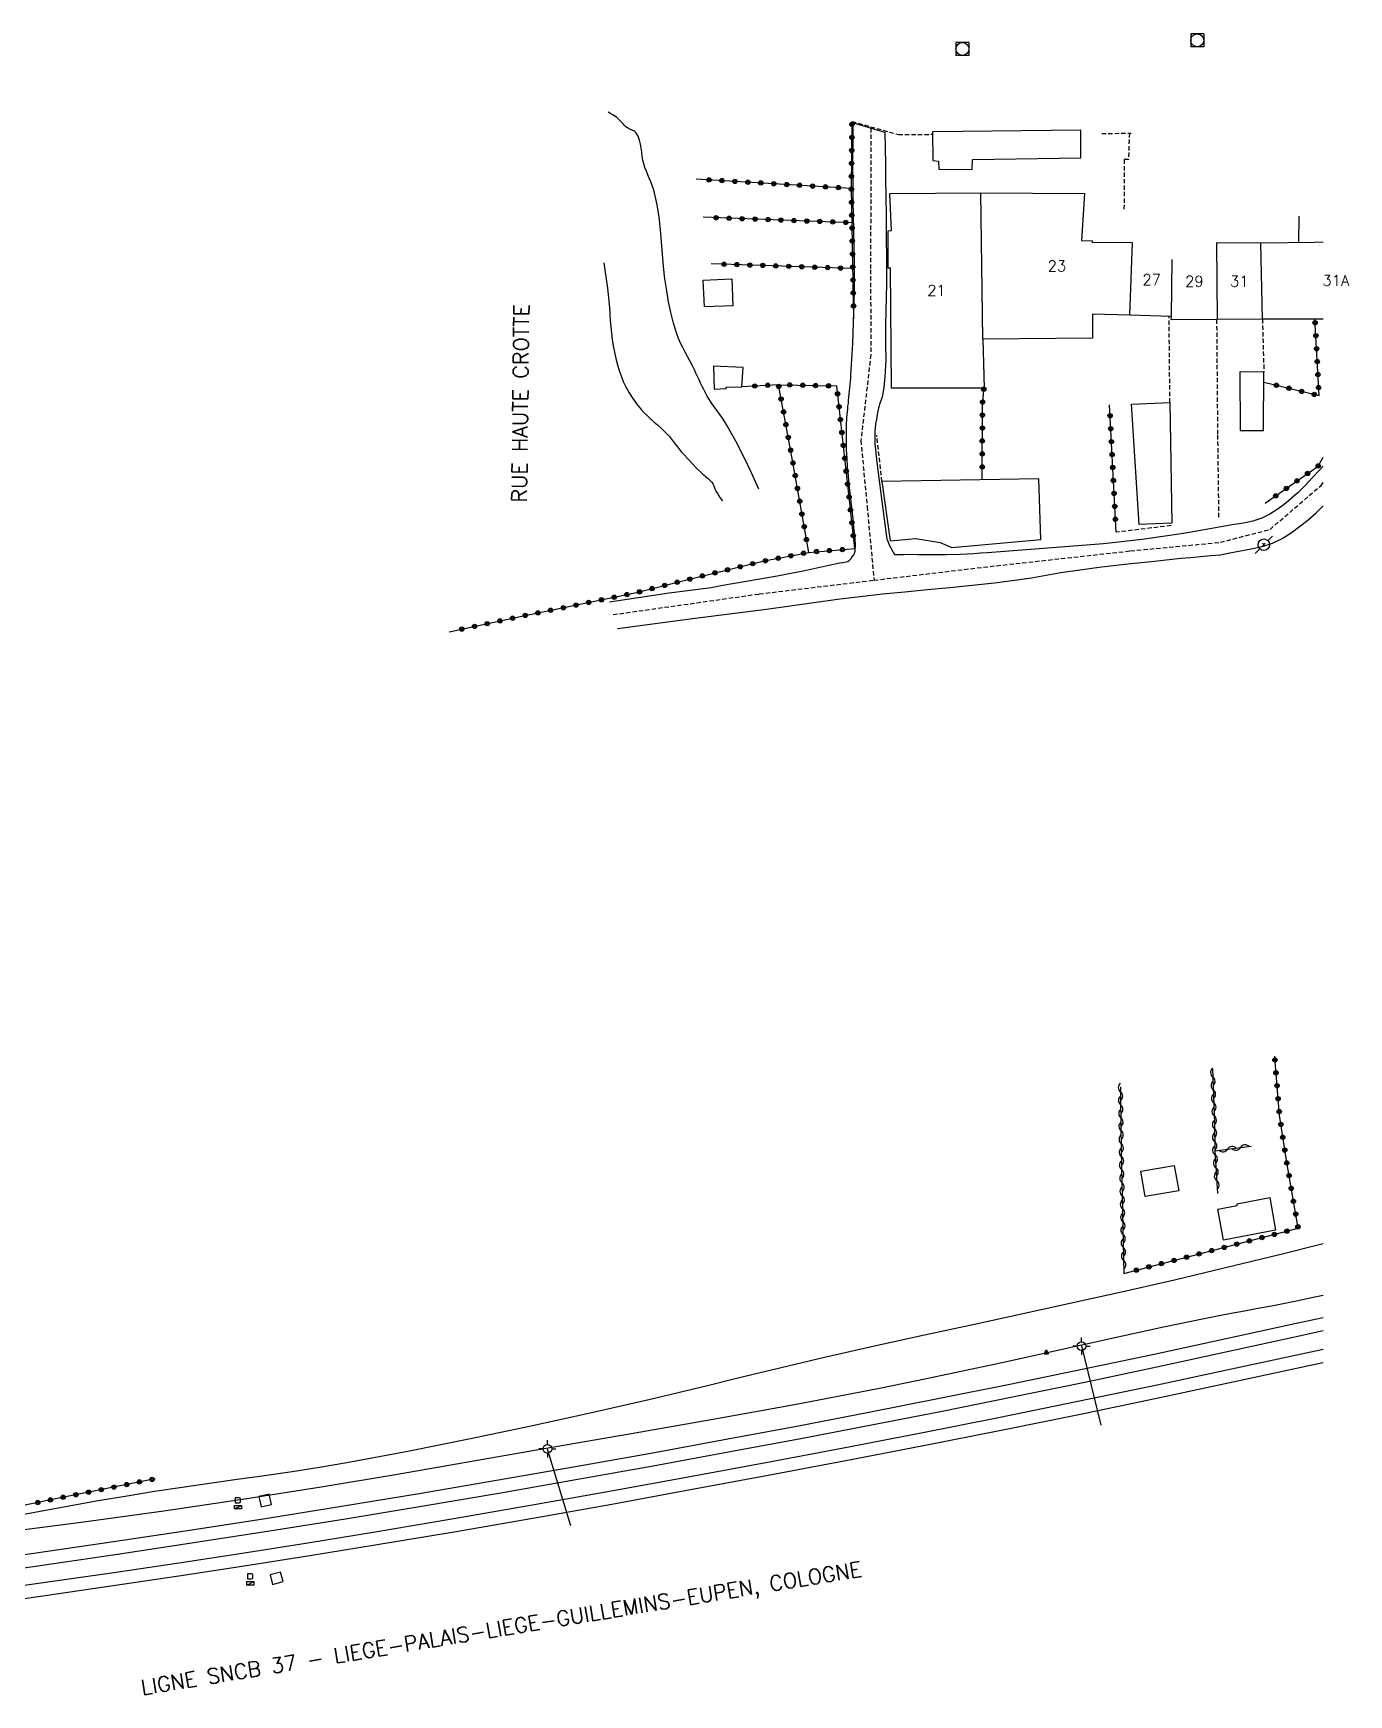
# Model space of a CAD drawing. Header units: millimetres. Extents: x 257000 to 258003, y 144043 to 145001.
# Drawn here: x 257850.8 to 258003, y 144569.5 to 144761.7 of the extents above; entities that cross this region are included whole.
import ezdxf
from ezdxf.enums import TextEntityAlignment as Align

# ---------------------------------------------------------------- set-up
doc = ezdxf.new("R2010")
doc.units = ezdxf.units.MM
doc.linetypes.add('DASHED', pattern=[0.75, 0.5, -0.25])
doc.layers.get('0').update_dxf_attribs({"linetype": 'CONTINUOUS'})
for name, color, linetype in [('W0001', 6, 'DASHED'), ('W0008', 7, 'CONTINUOUS'), ('W0101', 7, 'CONTINUOUS'), ('W0104', 1, 'CONTINUOUS'), ('W0112', 1, 'DASHED'), ('W0211', 2, 'CONTINUOUS'), ('W0214', 2, 'CONTINUOUS'), ('W0310', 3, 'CONTINUOUS'), ('W0323', 7, 'CONTINUOUS'), ('W0420', 7, 'CONTINUOUS'), ('W0438', 7, 'CONTINUOUS'), ('W0473', 7, 'CONTINUOUS'), ('W0610', 7, 'CONTINUOUS'), ('W0611', 7, 'CONTINUOUS'), ('W0700', 7, 'CONTINUOUS'), ('W0850', 7, 'CONTINUOUS'), ('W0989', 7, 'CONTINUOUS'), ('W0991', 7, 'CONTINUOUS'), ('W1102', 7, 'CONTINUOUS')]:
    doc.layers.add(name, color=color, linetype=linetype)
doc.styles.get("Standard").update_dxf_attribs({"font": 'romans.shx', "width": 0.85})

# ---------------------------------------------------------------- blocks, each defined once
blk = doc.blocks.new('T473')
for p, q in [((-0.166667, 0.166667), (0.166667, -0.166667)), ((-0.166667, -0.166667), (0.166667, 0.166667)), ((0.500001, 0.500001), (1.000002, 1.000002)), ((-1.000002, -1.000002), (-0.500001, -0.500001))]:
    blk.add_line(p, q)
blk.add_ellipse((0, 0), major_axis=(0.471405, 0.471405), ratio=1, start_param=5.4977871438, end_param=11.780972451)
blk = doc.blocks.new('T420')
for p, q in [((0.75, 0.75), (-0.75, 0.75)), ((-0.75, 0.75), (-0.75, -0.75)), ((0.75, 0.75), (0.75, -0.75)), ((0.75, -0.75), (-0.75, -0.75))]:
    blk.add_line(p, q)
blk.add_ellipse((0, 0), major_axis=(-0.53, 0.53), ratio=1, start_param=3.926991, end_param=10.210176)
blk = doc.blocks.new('T850')
for p, q in [((-0.25, -0.15), (0, 0.32)), ((0, 0.32), (0.25, -0.15)), ((-0.25, -0.15), (0.25, -0.15))]:
    blk.add_line(p, q)
for major_axis in [(-0.106, 0.106), (-0.0354, 0.0354), (-0.0236, 0.0236)]:
    blk.add_ellipse((0, 0), major_axis=major_axis, ratio=1, start_param=3.926991, end_param=10.210176)
blk = doc.blocks.new('T438')
for p, q in [((-0.4, 0.2), (0.4, 0.2)), ((-0.4, -0.2), (-0.4, 0.2)), ((0.15, 1.1), (-0.3, 1.1)), ((-0.3, 1.1), (-0.3, 0.5)), ((-0.3, 0.5), (0.15, 0.5)), ((0.3, 0.65), (0.3, 0.95)), ((0.4, 0.2), (0.4, -0.2))]:
    blk.add_line(p, q)
at = {"flags": 128}
for points in [[(-0.4, -0.2), (0.4, 0.2)], [(0.4, -0.2), (-0.4, -0.2)]]:
    blk.add_lwpolyline(points, dxfattribs=at)
for centre, major_axis, start_param, end_param in [((0.15, 0.95), (0.106, -0.106), 0.785398, 2.356194), ((0.15, 0.65), (0.106, 0.106), 3.926991, 5.497787)]:
    blk.add_ellipse(centre, major_axis=major_axis, ratio=1, start_param=start_param, end_param=end_param)
blk = doc.blocks.new('T610')
for p, q in [((-0.500001, 0), (-1.000002, 0)), ((0, 0.500001), (0, 1.000002)), ((0.500001, 0), (1.000002, 0)), ((0, -0.500001), (0, -1.000002))]:
    blk.add_line(p, q)
blk.add_ellipse((0, 0), major_axis=(-0.353554, 0.353554), ratio=1, start_param=3.926990817, end_param=10.2101761242)
blk = doc.blocks.new('t323o')
at = {"color": 0, "linetype": 'Continuous'}
for radius in [0.25, 0.15]:
    blk.add_circle((0, 0), radius, dxfattribs=at)
blk = doc.blocks.new('t310o')
at = {"color": 0, "linetype": 'Continuous'}
for centre, start, end in [((-0.5, 0.38), 216.8699, 323.1304), ((0.5, -0.37), 36.8699, 143.1303)]:
    blk.add_arc(centre, 0.625, start, end, dxfattribs=at)

msp = doc.modelspace()

# ---------------------------------------------------------------- linework, layer by layer
at = {"layer": 'W0001'}
for points in [[(257947.71, 144750.67), (257947.67, 144734.29), (257947.7, 144724.47), (257946.55, 144714.53), (257947.27, 144706.91), (257948.07, 144698.39)], [(257948.07, 144698.39), (257960, 144699.81), (257977.73, 144701.78), (257988.13, 144702.77), (257993.87, 144704.27), (257999.78, 144709.36), (258000, 144709.68)], [(257917.9, 144694.41), (257934.8, 144696.8), (257948.07, 144698.39)]]:
    msp.add_lwpolyline(points, dxfattribs=at)
at = {"layer": 'W0008'}
for points in [[(257945.06, 144700.55), (257945.25, 144700.71), (257945.41, 144700.89), (257945.56, 144701.09), (257945.7, 144701.29), (257945.73, 144701.35), (257945.76, 144701.41), (257945.79, 144701.47), (257945.82, 144701.53), (257945.84, 144701.59), (257945.86, 144701.66), (257945.88, 144701.72), (257945.89, 144701.79), (257945.94, 144702.47), (257945.89, 144703.15), (257945.81, 144703.82), (257945.73, 144704.48), (257945.65, 144705.48), (257945.55, 144706.47), (257945.44, 144707.47), (257945.32, 144708.46), (257945.21, 144709.46), (257945.11, 144710.45), (257945.02, 144711.45), (257944.95, 144712.45), (257944.9, 144713.48), (257944.87, 144714.5), (257944.87, 144715.53), (257944.89, 144716.56), (257944.91, 144716.88), (257944.93, 144717.21), (257944.96, 144717.54), (257944.99, 144717.86), (257945.03, 144718.19), (257945.06, 144718.52), (257945.1, 144718.84), (257945.13, 144719.17), (257945.16, 144719.54), (257945.2, 144719.91), (257945.24, 144720.28), (257945.28, 144720.65), (257945.31, 144721.02), (257945.35, 144721.39), (257945.38, 144721.76), (257945.4, 144722.13), (257945.48, 144723.34), (257945.55, 144724.55), (257945.61, 144725.76), (257945.67, 144726.97), (257945.71, 144728.18), (257945.75, 144729.39), (257945.78, 144730.6), (257945.8, 144731.81), (257945.82, 144733.55), (257945.81, 144735.3), (257945.78, 144737.04), (257945.74, 144738.79), (257945.7, 144740.53), (257945.67, 144742.28), (257945.64, 144744.02), (257945.63, 144745.76), (257945.63, 144747.14), (257945.64, 144748.53), (257945.65, 144749.91), (257945.67, 144751.29)], [(257945.67, 144751.29), (257949.33, 144750.19)], [(257949.33, 144750.19), (257949.36, 144748.37), (257949.38, 144746.55), (257949.41, 144744.73), (257949.43, 144742.91), (257949.46, 144740.47), (257949.49, 144738.02), (257949.51, 144735.58), (257949.51, 144733.13), (257949.5, 144732.32), (257949.49, 144731.5), (257949.47, 144730.69), (257949.45, 144729.88), (257949.43, 144729.07), (257949.41, 144728.25), (257949.39, 144727.44), (257949.38, 144726.63), (257949.38, 144726.21), (257949.39, 144725.8), (257949.4, 144725.38), (257949.41, 144724.97), (257949.42, 144724.56), (257949.42, 144724.14), (257949.42, 144723.72), (257949.41, 144723.31), (257949.36, 144722.43), (257949.29, 144721.54), (257949.19, 144720.66), (257949.05, 144719.79), (257949, 144719.57), (257948.94, 144719.36), (257948.87, 144719.15), (257948.8, 144718.94), (257948.72, 144718.73), (257948.65, 144718.52), (257948.59, 144718.31), (257948.54, 144718.1), (257948.43, 144717.56), (257948.34, 144717.02), (257948.26, 144716.47), (257948.2, 144715.93), (257948.18, 144715.68), (257948.16, 144715.44), (257948.15, 144715.19), (257948.15, 144714.95), (257948.18, 144714.21), (257948.24, 144713.47), (257948.32, 144712.74), (257948.4, 144712.01), (257948.54, 144710.82), (257948.7, 144709.62), (257948.86, 144708.43), (257949.02, 144707.23)], [(258000, 144711.55), (257999.98, 144711.53), (257999.55, 144711.09), (257998.75, 144710.24), (257997.96, 144709.38), (257997.14, 144708.55), (257996.26, 144707.78), (257995.49, 144707.16), (257994.69, 144706.56), (257993.84, 144706.03), (257992.94, 144705.58), (257991.89, 144705.23), (257990.8, 144705), (257989.71, 144704.83), (257988.63, 144704.65), (257986.25, 144704.21), (257983.87, 144703.8), (257981.48, 144703.43), (257979.08, 144703.1), (257974.62, 144702.61), (257970.14, 144702.23), (257965.66, 144701.9), (257961.18, 144701.56), (257960.4, 144701.5), (257959.61, 144701.44), (257958.83, 144701.38), (257958.05, 144701.35), (257956.41, 144701.31), (257954.76, 144701.31), (257953.12, 144701.33), (257951.48, 144701.35)], [(257918.41, 144692.79), (257927.4, 144693.99), (257935.64, 144695.02), (257943.86, 144696.18), (257946.45, 144696.51), (257949.04, 144696.8), (257951.64, 144697.06), (257954.24, 144697.31), (257956.83, 144697.55), (257959.43, 144697.81), (257962.02, 144698.1), (257964.61, 144698.43), (257965.45, 144698.55), (257966.3, 144698.68), (257967.14, 144698.82), (257967.98, 144698.97), (257968.82, 144699.12), (257969.66, 144699.26), (257970.5, 144699.4), (257971.35, 144699.52), (257974.39, 144699.92), (257977.44, 144700.27), (257980.5, 144700.6), (257983.55, 144700.92), (257984.7, 144701.03), (257985.84, 144701.14), (257986.98, 144701.24), (257988.13, 144701.34), (257989.21, 144701.57), (257990.45, 144701.79), (257991.7, 144702), (257992.95, 144702.28), (257994.15, 144702.69), (257995.26, 144703.23), (257996.3, 144703.88), (257997.29, 144704.6), (257998.25, 144705.35), (257999.19, 144706.19), (258000, 144707)], [(257949.02, 144707.23), (257949.56, 144703.15)], [(257949.56, 144703.15), (257949.62, 144702.97), (257949.7, 144702.78), (257949.78, 144702.6), (257949.87, 144702.42), (257950, 144702.15), (257950.13, 144701.89), (257950.27, 144701.62), (257950.42, 144701.36)], [(257944.26, 144700.38), (257942.86, 144700.08), (257941.46, 144699.77), (257940.06, 144699.48), (257938.66, 144699.19), (257937.31, 144698.94), (257935.97, 144698.69), (257934.62, 144698.45), (257933.27, 144698.22), (257931.92, 144697.99), (257930.57, 144697.76), (257929.22, 144697.52), (257929.22, 144697.52), (257924.37, 144696.9), (257917.46, 144695.85), (257917.46, 144695.85)], [(257944.26, 144700.38), (257945.06, 144700.55)], [(257950.42, 144701.36), (257951.48, 144701.35)]]:
    msp.add_lwpolyline(points, dxfattribs=at)
at = {"layer": 'W0101'}
for points in [[(257960.67, 144726.25), (257960.8, 144720.61), (257950.11, 144720.59), (257949.97, 144734.46), (257949.71, 144734.47), (257949.7, 144738.81), (257950.11, 144738.82), (257949.89, 144743.13), (257960.44, 144743.2)], [(257960.44, 144743.2), (257972.4, 144743.11), (257972.05, 144737.69), (257973.33, 144737.63)], [(257973.33, 144737.45), (257973.34, 144737.45), (257973.33, 144737.63)], [(257977.98, 144737.42), (257973.33, 144737.45)], [(257992.82, 144737.36), (257987.67, 144737.39)], [(257999, 144737.46), (257992.82, 144737.36)], [(258000, 144737.47), (257999, 144737.46)], [(257977.66, 144729.06), (257973.32, 144729.14), (257973.32, 144729.14)], [(257973.32, 144729.14), (257973.32, 144726.37)], [(257982.48, 144728.88), (257977.66, 144729.06)], [(257987.74, 144728.53), (257982.43, 144728.49), (257982.48, 144728.88)], [(257992.99, 144728.58), (257992.99, 144728.58), (257987.74, 144728.53)], [(257999, 144728.58), (257992.99, 144728.58)], [(258000, 144728.59), (257999, 144728.58), (257999, 144728.58)], [(257973.32, 144726.37), (257960.67, 144726.25)]]:
    msp.add_lwpolyline(points, dxfattribs=at)
at = {"layer": 'W0104'}
for points in [[(257972, 144750.45), (257954.84, 144750.25), (257954.86, 144746.93), (257955.54, 144746.86), (257955.57, 144745.92), (257959.43, 144745.89), (257959.47, 144747.05), (257971.99, 144747.25)], [(257931.62, 144733.24), (257931.76, 144730.14), (257928.47, 144729.99), (257928.33, 144733.09)], [(257932.93, 144722.97), (257929.49, 144723.13), (257929.58, 144720.48), (257930.96, 144720.55), (257930.99, 144720.7), (257932.78, 144720.77)], [(257993.1, 144715.72), (257993.16, 144722.46), (257990.37, 144722.48), (257990.43, 144715.69)], [(257982.29, 144718.94), (257982.51, 144704.98), (257978.73, 144704.84), (257977.84, 144718.75)], [(257967.12, 144710.1), (257948.99, 144709.79), (257949.93, 144702.93), (257952.89, 144703.22), (257955.73, 144702.76), (257957.07, 144702.17), (257967.36, 144703.09)], [(257983.31, 144627.76), (257979.42, 144627.09), (257978.92, 144630.04), (257982.8, 144630.7)], [(257994.5, 144623.2), (257988.5, 144622.05), (257987.82, 144625.66), (257990.08, 144626.06), (257990.07, 144626.26), (257993.85, 144627.01)], [(257876.91, 144592.42), (257877.18, 144591.21), (257878.39, 144591.48), (257878.12, 144592.69), (257876.91, 144592.42)], [(257878.23, 144583.34), (257878.52, 144582.24), (257879.72, 144582.56), (257879.42, 144583.66), (257878.23, 144583.34)]]:
    msp.add_lwpolyline(points, close=True, dxfattribs=at)
msp.add_lwpolyline([(257997.22, 144740.48), (257997.16, 144737.43)], dxfattribs=at)
at = {"layer": 'W0112'}
for points in [[(257945.53, 144751.45), (257950.9, 144749.93), (257954.84, 144749.96)], [(257974.41, 144750.04), (257977.82, 144750.11)], [(257977.6, 144750.1), (257977.5, 144747.03), (257977.02, 144747.04), (257976.98, 144741.17)], [(257982.29, 144718.94), (257982.2, 144728.83)], [(257987.69, 144728.53), (257987.8, 144715.17), (257987.93, 144705.51)], [(257992.99, 144728.58), (257993.16, 144722.46)], [(257948.99, 144709.79), (257948.39, 144715.18)], [(257982.42, 144704.7), (257976.07, 144703.93)]]:
    msp.add_lwpolyline(points, dxfattribs=at)
at = {"layer": 'W0211'}
for points in [[(257916.82, 144735.1), (257917.03, 144733.76), (257917.25, 144732.17), (257917.34, 144731.42), (257917.41, 144730.68), (257917.46, 144729.93), (257917.51, 144729.19), (257917.56, 144728.44), (257917.62, 144727.7), (257917.69, 144726.95), (257917.79, 144726.21), (257917.91, 144725.48), (257918.04, 144724.75), (257918.21, 144724.03), (257918.4, 144723.31), (257918.59, 144722.66), (257918.81, 144722.01), (257919.06, 144721.37), (257919.36, 144720.75), (257919.74, 144720.05), (257920.18, 144719.39), (257920.64, 144718.74), (257921.14, 144718.13), (257921.49, 144717.74), (257921.86, 144717.38), (257922.24, 144717.03), (257922.63, 144716.68), (257923.02, 144716.35), (257923.41, 144716), (257923.78, 144715.65), (257924.14, 144715.28), (257924.4, 144714.99), (257924.64, 144714.7), (257924.88, 144714.41), (257925.11, 144714.1), (257925.34, 144713.8), (257925.58, 144713.51), (257925.82, 144713.21), (257926.07, 144712.92), (257926.56, 144712.37), (257927.07, 144711.84), (257927.58, 144711.31), (257928.11, 144710.79), (257928.26, 144710.65), (257928.42, 144710.52), (257928.58, 144710.39), (257928.75, 144710.26), (257928.91, 144710.13), (257929.06, 144709.99), (257929.21, 144709.84), (257929.34, 144709.67), (257929.41, 144709.56), (257929.48, 144709.44), (257929.53, 144709.32), (257929.58, 144709.19), (257929.63, 144709.07), (257929.67, 144708.94), (257929.73, 144708.82), (257929.79, 144708.7), (257929.96, 144708.41), (257930.14, 144708.13), (257930.33, 144707.85), (257930.54, 144707.58)], [(258000, 144621.63), (257994.95, 144620.36), (257988.57, 144618.8), (257982.81, 144617.44), (257977.04, 144616.12), (257971.26, 144614.84), (257965.47, 144613.58), (257959.69, 144612.32), (257953.9, 144611.06), (257948.12, 144609.78), (257942.35, 144608.47), (257938.96, 144607.67), (257935.57, 144606.86), (257932.18, 144606.04), (257928.8, 144605.22), (257925.42, 144604.4), (257922.03, 144603.59), (257918.64, 144602.8), (257915.24, 144602.04), (257908.23, 144600.51), (257901.21, 144599.03), (257894.17, 144597.63), (257887.11, 144596.32), (257883.94, 144595.78), (257880.77, 144595.28), (257877.59, 144594.81), (257874.4, 144594.36), (257871.22, 144593.91), (257868.04, 144593.45), (257864.86, 144592.97), (257861.69, 144592.46), (257858.34, 144591.89), (257855, 144591.3), (257851.65, 144590.69), (257848.32, 144590.07)]]:
    msp.add_lwpolyline(points, dxfattribs=at)
at = {"layer": 'W0214'}
for points in [[(257934.73, 144708.91), (257933.91, 144710.79), (257933.03, 144712.64), (257932.08, 144714.46), (257931.08, 144716.25), (257930.81, 144716.69), (257930.53, 144717.12), (257930.23, 144717.55), (257929.93, 144717.97), (257929.62, 144718.39), (257929.33, 144718.81), (257929.04, 144719.24), (257928.77, 144719.69), (257928.57, 144720.06), (257928.37, 144720.43), (257928.19, 144720.81), (257928.01, 144721.19), (257927.84, 144721.58), (257927.66, 144721.96), (257927.48, 144722.34), (257927.3, 144722.73), (257927.04, 144723.24), (257926.77, 144723.76), (257926.49, 144724.27), (257926.22, 144724.78), (257925.95, 144725.29), (257925.7, 144725.81), (257925.46, 144726.35), (257925.25, 144726.89), (257924.87, 144728.11), (257924.57, 144729.34), (257924.32, 144730.59), (257924.1, 144731.84), (257923.88, 144733.25), (257923.72, 144734.67), (257923.6, 144736.1), (257923.49, 144737.52), (257923.37, 144738.95), (257923.21, 144740.37), (257922.99, 144741.79), (257922.69, 144743.19), (257922.57, 144743.62), (257922.42, 144744.05), (257922.26, 144744.46), (257922.08, 144744.87), (257921.91, 144745.28), (257921.74, 144745.69), (257921.57, 144746.11), (257921.43, 144746.53), (257921.32, 144746.98), (257921.25, 144747.44), (257921.2, 144747.9), (257921.15, 144748.35), (257921.08, 144748.83), (257920.96, 144749.29), (257920.78, 144749.75), (257920.51, 144750.16), (257920.41, 144750.27), (257920.3, 144750.35), (257920.17, 144750.41), (257920.04, 144750.47), (257919.92, 144750.51), (257919.79, 144750.56), (257919.66, 144750.62), (257919.55, 144750.69), (257919.38, 144750.83), (257919.23, 144750.98), (257919.08, 144751.13), (257918.94, 144751.29), (257918.79, 144751.45), (257918.65, 144751.61), (257918.49, 144751.76), (257918.33, 144751.9), (257917.93, 144752.17), (257917.52, 144752.41), (257917.33, 144752.52)], [(257846.79, 144588.19), (257856.37, 144589.44), (257865.95, 144590.76), (257875.52, 144592.17), (257884.14, 144593.52), (257892.74, 144594.97), (257901.33, 144596.46), (257909.92, 144597.96), (257919.57, 144599.63), (257929.23, 144601.32), (257938.87, 144603.05), (257948.5, 144604.89), (257953.23, 144605.85), (257957.96, 144606.85), (257962.68, 144607.87), (257967.39, 144608.91), (257972.1, 144609.96), (257976.82, 144611), (257981.54, 144612.02), (257986.26, 144613), (257987.81, 144613.31), (257989.37, 144613.6), (257990.92, 144613.89), (257992.47, 144614.18), (257994.03, 144614.47), (257995.58, 144614.76), (257997.13, 144615.08), (257998.68, 144615.41), (258000, 144615.71)]]:
    msp.add_lwpolyline(points, dxfattribs=at)
at = {"layer": 'W0310'}
for points in [[(257987.22, 144641.9), (257987.44, 144635.59), (257987.47, 144632.4), (257987.8, 144627.45)], [(257976.56, 144639.79), (257976.58, 144638.59), (257976.67, 144632.39), (257976.96, 144618.21)], [(257987.47, 144632.4), (257991.7, 144632.91)]]:
    msp.add_lwpolyline(points, dxfattribs=at)
at = {"layer": 'W0323'}
for points in [[(257945.72, 144728.61), (257945.45, 144743.71), (257945.53, 144751.45)], [(257945.45, 144743.71), (257927.49, 144744.77)], [(257945.52, 144739.74), (257928.31, 144740.36)], [(257945.62, 144734.44), (257929.22, 144734.98)], [(257993.15, 144721.29), (257999.54, 144719.74), (257999.07, 144728.58)], [(257937.02, 144721), (257932.78, 144720.77)], [(257940.52, 144701.61), (257938.65, 144712.22), (257937.02, 144721), (257943.76, 144720.85)], [(257945.84, 144702.05), (257943.76, 144720.85)], [(257960.58, 144709.99), (257960.6, 144718.61), (257960.8, 144720.81)], [(257976.07, 144703.93), (257975.31, 144718.69)], [(257993.31, 144707.28), (257999.43, 144711.58), (258000, 144712.62)], [(257898.93, 144692.41), (257898.93, 144692.41), (257907.34, 144694.23), (257920.59, 144696.95), (257927.2, 144698.63), (257935.38, 144700.62), (257940.52, 144701.61), (257945.84, 144702.05)], [(257976.96, 144618.21), (257997.12, 144623.44), (257995.73, 144631.49), (257994.97, 144636.52), (257994.41, 144643.19), (257994.41, 144643.32)], [(257864.95, 144594.46), (257853.22, 144592.1), (257837.13, 144588.75), (257824.32, 144586.13), (257820.87, 144585.35), (257820.12, 144588.63)]]:
    msp.add_lwpolyline(points, dxfattribs=at)
at = {"layer": 'W0611'}
for points in [[(257972.08, 144609.85), (257974.3, 144600.67)], [(257910.28, 144597.94), (257912.95, 144589.06)]]:
    msp.add_lwpolyline(points, dxfattribs=at)
at = {"layer": 'W0700'}
for points in [[(257841.41, 144584.5), (257850.89, 144585.85), (257860.37, 144587.24), (257869.16, 144588.56), (257877.94, 144589.92), (257886.71, 144591.33), (257895.48, 144592.77), (257904.41, 144594.29), (257913.33, 144595.84), (257922.24, 144597.44), (257931.15, 144599.07), (257939.32, 144600.6), (257947.49, 144602.17), (257955.64, 144603.77), (257963.79, 144605.4), (257972.13, 144607.12), (257980.46, 144608.88), (257988.78, 144610.67), (257997.1, 144612.48), (258000, 144613.12)], [(257841.62, 144583.02), (257851.11, 144584.36), (257860.59, 144585.75), (257869.39, 144587.08), (257878.17, 144588.44), (257886.95, 144589.84), (257895.73, 144591.29), (257904.66, 144592.81), (257913.59, 144594.37), (257922.51, 144595.97), (257931.43, 144597.6), (257939.6, 144599.13), (257947.77, 144600.69), (257955.94, 144602.29), (257964.09, 144603.93), (257972.44, 144605.65), (257980.77, 144607.41), (257989.1, 144609.21), (257997.42, 144611.02), (258000, 144611.59)], [(257844.1, 144581.35), (257851.99, 144582.45), (257859.87, 144583.59), (257867.44, 144584.71), (257875.01, 144585.87), (257882.57, 144587.06), (257890.13, 144588.29), (257899.25, 144589.82), (257908.36, 144591.4), (257917.47, 144593.02), (257926.57, 144594.67), (257935.56, 144596.34), (257944.54, 144598.04), (257953.51, 144599.77), (257962.48, 144601.55), (257971.65, 144603.42), (257980.82, 144605.33), (257989.97, 144607.28), (257999.12, 144609.26), (258000, 144609.45)], [(257844.31, 144579.86), (257852.2, 144580.96), (257860.09, 144582.1), (257867.67, 144583.23), (257875.24, 144584.39), (257882.81, 144585.58), (257890.37, 144586.81), (257899.5, 144588.34), (257908.62, 144589.92), (257917.73, 144591.54), (257926.84, 144593.2), (257935.83, 144594.86), (257944.82, 144596.56), (257953.8, 144598.3), (257962.78, 144600.08), (257971.95, 144601.95), (257981.12, 144603.86), (257990.29, 144605.81), (257999.44, 144607.79), (258000, 144607.92)]]:
    msp.add_lwpolyline(points, dxfattribs=at)
at = {"layer": 'W1102'}
for points in [[(257960.67, 144726.25), (257960.44, 144743.2)], [(257977.66, 144729.06), (257977.98, 144737.42)], [(257987.67, 144737.39), (257987.74, 144728.53)], [(257992.99, 144728.58), (257992.82, 144737.36)], [(257982.48, 144728.88), (257982.56, 144735.49)]]:
    msp.add_lwpolyline(points, dxfattribs=at)

# ---------------------------------------------------------------- block references
at = {"layer": 'W0310'}
for p, rotation in [((257987.25, 144640.94), 271.9940868189338), ((257976.57, 144639.21), 271.228268659709), ((257976.59, 144637.71), 270.8036771840493), ((257987.31, 144639.44), 271.9940868189338), ((257987.36, 144637.94), 271.9940868189338), ((257976.62, 144636.21), 270.8036771840493), ((257987.41, 144636.44), 271.9940868189338), ((257976.64, 144634.71), 270.8036771840493), ((257987.45, 144634.94), 270.4852412361868), ((257976.66, 144633.21), 270.8036771840493), ((257987.5, 144631.94), 273.7948488376585), ((257987.46, 144633.44), 270.4852412361868), ((257988.96, 144632.58), 6.88978181727385), ((257990.45, 144632.76), 6.88978181727385), ((257976.68, 144631.71), 271.1641087887459), ((257976.71, 144630.21), 271.1641087887459), ((257987.6, 144630.45), 273.7948488376585), ((257976.74, 144628.71), 271.1641087887459), ((257987.7, 144628.95), 273.7948488376585), ((257976.77, 144627.21), 271.1641087887459), ((257976.8, 144625.71), 271.1641087887459), ((257976.84, 144624.21), 271.1641087887459), ((257976.87, 144622.71), 271.1641087887459), ((257976.9, 144621.21), 271.1641087887459), ((257976.93, 144619.71), 271.1641087887459)]:
    msp.add_blockref('t310o', p, dxfattribs=dict(at, rotation=rotation))
at = {"layer": 'W0323'}
for p, rotation in [((257945.52, 144751.1), 89.39363984024392), ((257945.49, 144748.1), 89.39363984024392), ((257945.51, 144749.6), 89.39363984024392), ((257945.48, 144746.6), 89.39363984024392), ((257928.99, 144744.68), 176.5994988365109), ((257930.48, 144744.6), 176.5994988365109), ((257931.98, 144744.51), 176.5994988365109), ((257933.48, 144744.42), 176.5994988365109), ((257934.98, 144744.33), 176.5994988365109), ((257936.47, 144744.24), 176.5994988365109), ((257937.97, 144744.15), 176.5994988365109), ((257945.46, 144745.1), 89.39363984024392), ((257939.47, 144744.06), 176.5994988365109), ((257940.97, 144743.97), 176.5994988365109), ((257942.46, 144743.88), 176.5994988365109), ((257943.96, 144743.79), 176.5994988365109), ((257945.45, 144743.6), 91.0548001329448), ((257929.81, 144740.31), 177.9330944751856), ((257945.48, 144742.1), 91.0548001329448), ((257945.5, 144740.6), 91.0548001329448), ((257931.31, 144740.25), 177.9330944751856), ((257932.81, 144740.2), 177.9330944751856), ((257934.31, 144740.15), 177.9330944751856), ((257935.81, 144740.09), 177.9330944751856), ((257937.31, 144740.04), 177.9330944751856), ((257938.81, 144739.98), 177.9330944751856), ((257940.3, 144739.93), 177.9330944751856), ((257941.8, 144739.88), 177.9330944751856), ((257943.3, 144739.82), 177.9330944751856), ((257944.8, 144739.77), 177.9330944751856), ((257945.53, 144739.11), 91.0548001329448), ((257945.56, 144737.61), 91.0548001329448), ((257930.72, 144734.93), 178.1142279008234), ((257932.21, 144734.89), 178.1142279008234), ((257933.71, 144734.84), 178.1142279008234), ((257935.21, 144734.79), 178.1142279008234), ((257936.71, 144734.74), 178.1142279008234), ((257938.21, 144734.69), 178.1142279008234), ((257939.71, 144734.64), 178.1142279008234), ((257941.21, 144734.59), 178.1142279008234), ((257942.71, 144734.54), 178.1142279008234), ((257945.59, 144736.11), 91.0548001329448), ((257945.61, 144734.61), 91.0548001329448), ((257944.21, 144734.49), 178.1142279008234), ((257945.64, 144733.11), 91.0548001329448), ((257945.67, 144731.61), 91.0548001329448), ((257945.7, 144730.11), 91.0548001329448), ((257999.09, 144728.16), 93.0502108162951), ((257999.17, 144726.66), 93.0502108162951), ((257999.25, 144725.16), 93.0502108162951), ((257999.33, 144723.67), 93.0502108162951), ((257999.41, 144722.17), 93.0502108162951), ((257934.28, 144720.85), 183.1049826383384), ((257935.77, 144720.93), 183.1049826383384), ((257937.06, 144720.8), 100.5491522145996), ((257937.33, 144719.33), 100.5491522145996), ((257938.32, 144720.97), 358.708854647388), ((257939.82, 144720.94), 358.708854647388), ((257941.32, 144720.9), 358.708854647388), ((257942.82, 144720.87), 358.708854647388), ((257943.86, 144719.94), 96.29937326086755), ((257960.77, 144720.48), 84.85955947918562), ((257994.61, 144720.94), 346.3717217992442), ((257996.06, 144720.59), 346.3717217992442), ((257997.52, 144720.23), 346.3717217992442), ((257998.98, 144719.88), 346.3717217992442), ((257999.49, 144720.67), 93.0502108162951), ((257937.61, 144717.85), 100.5491522145996), ((257944.03, 144718.45), 96.29937326086755), ((257960.6, 144717.49), 89.88704314166986), ((257960.63, 144718.99), 84.85955947918562), ((257975.38, 144717.41), 92.9282279237148), ((257937.88, 144716.38), 100.5491522145996), ((257944.19, 144716.96), 96.29937326086755), ((257944.36, 144715.47), 96.29937326086755), ((257960.6, 144715.99), 89.88704314166986), ((257975.45, 144715.91), 92.9282279237148), ((257938.15, 144714.9), 100.5491522145996), ((257938.43, 144713.43), 100.5491522145996), ((257944.52, 144713.98), 96.29937326086755), ((257960.59, 144714.49), 89.88704314166986), ((257975.53, 144714.41), 92.9282279237148), ((257938.7, 144711.95), 99.96451249405823), ((257944.69, 144712.49), 96.29937326086755), ((257960.59, 144712.99), 89.88704314166986), ((257960.59, 144711.49), 89.88704314166986), ((257975.61, 144712.92), 92.9282279237148), ((257999.44, 144711.6), 61.33217946109095), ((257938.96, 144710.48), 99.96451249405823), ((257944.85, 144711), 96.29937326086755), ((257975.68, 144711.42), 92.9282279237148), ((257975.76, 144709.92), 92.9282279237148), ((257996.99, 144709.87), 35.11749253550292), ((257998.22, 144710.73), 35.11749253550292), ((257939.22, 144709), 99.96451249405823), ((257945.02, 144709.51), 96.29937326086755), ((257945.18, 144708.02), 96.29937326086755), ((257975.84, 144708.42), 92.9282279237148), ((257994.54, 144708.14), 35.11749253550292), ((257995.76, 144709), 35.11749253550292), ((257939.48, 144707.52), 99.96451249405823), ((257939.74, 144706.04), 99.96451249405823), ((257945.34, 144706.52), 96.29937326086755), ((257975.91, 144706.92), 92.9282279237148), ((257940, 144704.57), 99.96451249405823), ((257945.51, 144705.03), 96.29937326086755), ((257975.99, 144705.43), 92.9282279237148), ((257940.26, 144703.09), 99.96451249405823), ((257944.41, 144701.93), 4.727987818886676), ((257945.67, 144703.54), 96.29937326086755), ((257932.6, 144699.94), 13.63340979325262), ((257934.05, 144700.3), 13.63340979325262), ((257935.51, 144700.64), 10.95579562316002), ((257936.99, 144700.93), 10.95579562316002), ((257938.46, 144701.21), 10.95579562316002), ((257939.93, 144701.5), 10.95579562316002), ((257941.42, 144701.69), 4.727987818886676), ((257942.91, 144701.81), 4.727987818886676), ((257925.31, 144698.15), 14.30538892232704), ((257926.77, 144698.52), 14.30538892232704), ((257928.22, 144698.88), 13.63340979325262), ((257929.68, 144699.24), 13.63340979325262), ((257931.14, 144699.59), 13.63340979325262), ((257916.55, 144696.12), 11.60728112899831), ((257918.02, 144696.42), 11.60728112899831), ((257919.49, 144696.72), 11.60728112899831), ((257920.95, 144697.04), 14.30538892232704), ((257922.41, 144697.41), 14.30538892232704), ((257923.86, 144697.78), 14.30538892232704), ((257907.73, 144694.31), 11.60728112899831), ((257909.2, 144694.61), 11.60728112899831), ((257910.67, 144694.91), 11.60728112899831), ((257912.14, 144695.21), 11.60728112899831), ((257913.61, 144695.51), 11.60728112899831), ((257915.08, 144695.82), 11.60728112899831), ((257900.4, 144692.73), 12.18269462768474), ((257901.87, 144693.05), 12.18269462768474), ((257903.33, 144693.36), 12.18269462768474), ((257904.8, 144693.68), 12.18269462768474), ((257906.27, 144693.99), 12.18269462768474), ((257994.44, 144642.91), 94.75227728563641), ((257994.56, 144641.41), 94.75227728563641), ((257994.68, 144639.92), 94.75227728563641), ((257994.81, 144638.42), 94.75227728563641), ((257994.93, 144636.93), 94.75227728563641), ((257995.13, 144635.44), 98.5909847862345), ((257995.35, 144633.96), 98.5909847862345), ((257995.58, 144632.48), 98.5909847862345), ((257995.81, 144630.99), 99.82288561670777), ((257996.07, 144629.52), 99.82288561670777), ((257996.32, 144628.04), 99.82288561670777), ((257996.58, 144626.56), 99.82288561670777), ((257996.84, 144625.08), 99.82288561670777), ((257995.83, 144623.1), 14.52193063706064), ((257997.09, 144623.6), 99.82288561670777), ((257988.57, 144621.22), 14.52193063706064), ((257990.03, 144621.6), 14.52193063706064), ((257991.48, 144621.97), 14.52193063706064), ((257992.93, 144622.35), 14.52193063706064), ((257994.38, 144622.73), 14.52193063706064), ((257981.31, 144619.34), 14.52193063706064), ((257982.77, 144619.72), 14.52193063706064), ((257984.22, 144620.09), 14.52193063706064), ((257985.67, 144620.47), 14.52193063706064), ((257987.12, 144620.85), 14.52193063706064), ((257978.41, 144618.59), 14.52193063706064), ((257979.86, 144618.97), 14.52193063706064), ((257864.58, 144594.38), 191.3531207111414), ((257854.29, 144592.32), 191.3531207111414), ((257855.76, 144592.61), 191.3531207111414), ((257857.23, 144592.91), 191.3531207111414), ((257858.7, 144593.2), 191.3531207111414), ((257860.17, 144593.5), 191.3531207111414), ((257861.64, 144593.79), 191.3531207111414), ((257863.11, 144594.09), 191.3531207111414), ((257851.35, 144591.71), 191.7694266785451), ((257852.82, 144592.02), 191.7694266785451)]:
    msp.add_blockref('t323o', p, dxfattribs=dict(at, rotation=rotation))
at = {"layer": 'W0420'}
for p in [(257958.29, 144759.83), (257985.45, 144760.83)]:
    msp.add_blockref('T420', p, dxfattribs=at)
at = {"layer": 'W0438'}
for p in [(257874.5, 144591.17), (257875.93, 144582.37)]:
    msp.add_blockref('T438', p, dxfattribs=at)
at = {"layer": 'W0473'}
msp.add_blockref('T473', (257993.15, 144702.49), dxfattribs=at)
at = {"layer": 'W0610'}
for p in [(257972.07, 144609.8), (257910.29, 144597.93)]:
    msp.add_blockref('T610', p, dxfattribs=at)
at = {"layer": 'W0850'}
msp.add_blockref('T850', (257967.99, 144609.07), dxfattribs=at)

# ---------------------------------------------------------------- texts
at = {"layer": 'W0989'}
for s, rotation, p in [('RUE HAUTE CROTTE', 89.3385, (257907.03, 144707.37)), ('LIGNE SNCB 37 - LIEGE-PALAIS-LIEGE-GUILLEMINS-EUPEN, COLOGNE', 9.3762, (257863.31, 144570.29))]:
    msp.add_text(s, height=1.75, rotation=rotation, dxfattribs=at).set_placement(p, align=Align.MIDDLE_LEFT)
at = {"layer": 'W0991'}
for s, p in [('23', (257969.22, 144734.73)), ('27', (257980.18, 144733.15)), ('29', (257985.12, 144732.96)), ('31', (257990.31, 144732.96)), ('31A', (258001.48, 144733.06)), ('21', (257955.3, 144731.9))]:
    msp.add_text(s, height=1.25, dxfattribs=at).set_placement(p, align=Align.MIDDLE_CENTER)

doc.saveas('drawing.dxf')
